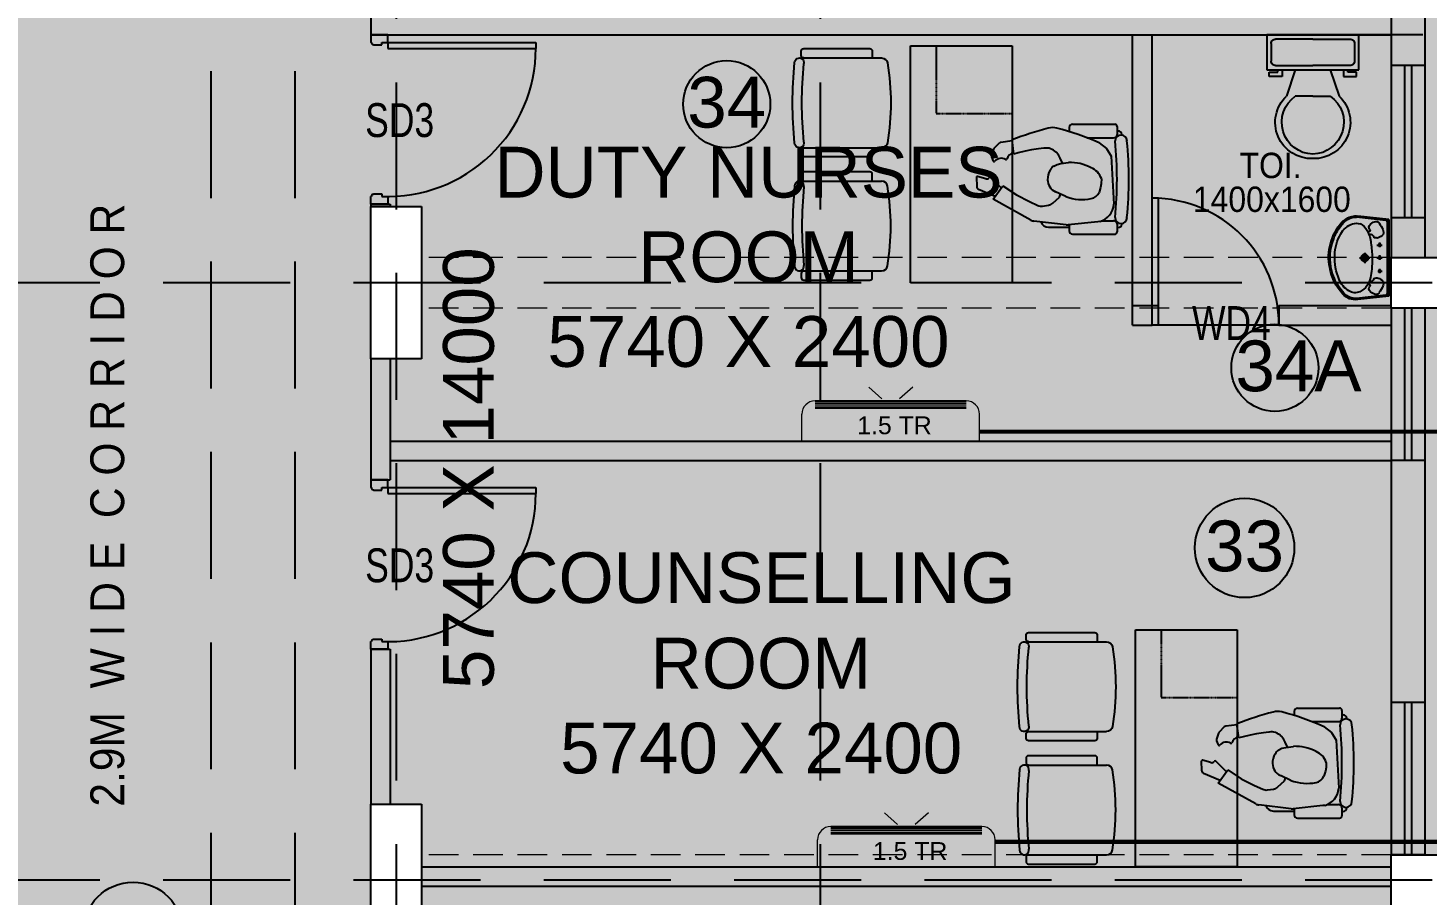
# Model space of a CAD drawing. Extents: x 11598203 to 11995143, y -3849975 to -3698974.
# Drawn here: x 11946653 to 11954922, y -3794618 to -3789496 of the extents above; entities that cross this region are included whole.
import ezdxf

# ---------------------------------------------------------------- set-up
doc = ezdxf.new("R2010")
doc.units = 0
doc.header["$MEASUREMENT"] = 0
doc.linetypes.add('HIDDEN', pattern=[0.375, 0.25, -0.125])
doc.layers.get('0').update_dxf_attribs({"linetype": 'CONTINUOUS'})
for name, color, linetype in [('BEAM', 8, 'CONTINUOUS'), ('GRID LINES', 9, 'CONTINUOUS'), ('HATCH', 7, 'CONTINUOUS'), ('HS', 7, 'CONTINUOUS'), ('MEP_HI_WALL_UNIT_1.5TR', 1, 'CONTINUOUS'), ('MEP_HVAC_COPPER_PIPE', 5, 'CONTINUOUS'), ('SECTION', 8, 'CONTINUOUS')]:
    doc.layers.add(name, color=color, linetype=linetype)
doc.styles.add('ARIAL', font='arial.ttf', dxfattribs={"width": 0.75})
doc.styles.get("Standard").update_dxf_attribs({"font": 'arial.ttf'})

# ---------------------------------------------------------------- blocks, each defined once
blk = doc.blocks.new('8TH FLOOR')
at = {"ltscale": 500}
for points in [[(-22020, 20720), (-22220, 20720), (-22220, 19455), (-22020, 19455)], [(-22220, 19750), (-28250, 19750), (-28250, 19635), (-22220, 19635)], [(-22020, 18555), (-22220, 18555), (-22220, 18320), (-22020, 18320)], [(-28135, 17720), (-28250, 17720), (-28250, 17005), (-28135, 17005)], [(-22220, 17235), (-28135, 17235), (-28135, 17120), (-22220, 17120)], [(-22020, 17120), (-22220, 17120), (-22220, 15690), (-22020, 15690)], [(-28135, 16005), (-28250, 16005), (-28250, 15090), (-28135, 15090)], [(-22220, 14720), (-25620, 14720), (-25620, 14605), (-22220, 14605)]]:
    blk.add_hatch(color=8, dxfattribs=at).paths.add_polyline_path(points)
at = {"layer": 'HATCH', "ltscale": 500}
h = blk.add_hatch(color=32, dxfattribs=at)
h.dxf.hatch_style = 1
h.paths.add_polyline_path([(-44310, 10130), (-44010, 10130), (-44010, 9230), (-44310, 9230)])
h.paths.add_polyline_path([(-6930, 6230), (-6630, 6230), (-6630, 5251.7), (-6930, 5251.7)])
h.paths.add_polyline_path([(-900, 6265), (0, 6265), (0, 5965), (-900, 5965)])
h.paths.add_polyline_path([(-31623.7, -10480), (-31023.7, -10480), (-31023.7, -10780), (-31623.7, -10780)])
h.paths.add_polyline_path([(-36805, -13010), (-36055, -13010), (-36055, -13310), (-36805, -13310)])
h.paths.add_polyline_path([(-26485, 200), (-26185, 200), (-26185, -700), (-26485, -700)])
h.paths.add_polyline_path([(-36355, -17735), (-36055, -17735), (-36055, -18485), (-36355, -18485)])
h.paths.add_polyline_path([(-4100, 200), (-3500, 200), (-3500, -100), (-4100, -100)])
h.paths.add_polyline_path([(-47740, 18320), (-46990, 18320), (-46990, 18020), (-47740, 18020)])
h.paths.add_polyline_path([(-47740, 14790), (-46840, 14790), (-46840, 14490), (-47740, 14490)])
h.paths.add_polyline_path([(-10758.3, 300), (-9930, 300), (-9930, 0), (-10758.3, 0)])
h.paths.add_polyline_path([(-36805, -7680), (-36055, -7680), (-36055, -7980), (-36805, -7980)])
h.paths.add_polyline_path([(-34515, 900), (-34215, 900), (-34215, 0), (-34515, 0)])
h.paths.add_polyline_path([(-40685, 750), (-40385, 750), (-40385, 0), (-40685, 0)])
h.paths.add_polyline_path([(-41010, -25), (-40710, -25), (-40710, -775), (-41010, -775)])
h.paths.add_polyline_path([(-47740, 29190), (-46990, 29190), (-46990, 28890), (-47740, 28890)])
h.paths.add_polyline_path([(-900, 29190), (0, 29190), (0, 28890), (-900, 28890)])
h.paths.add_polyline_path([(-47840, 10130), (-47540, 10130), (-47540, 9230), (-47840, 9230)])
h.paths.add_polyline_path([(-41010, 750), (-40710, 750), (-40710, 0), (-41010, 0)])
h.paths.add_polyline_path([(-1000, 42920), (-700, 42920), (-700, 43898.3), (-1000, 43898.3)])
h.paths.add_polyline_path([(-47740, 21920), (-46990, 21920), (-46990, 21620), (-47740, 21620)])
h.paths.add_polyline_path([(-19285, 200), (-18985, 200), (-18985, -700), (-19285, -700)])
h.paths.add_polyline_path([(-900, 49150), (0, 49150), (0, 48850), (-900, 48850)])
h.paths.add_polyline_path([(-900, 32790), (0, 32790), (0, 32490), (-900, 32490)])
h.paths.add_polyline_path([(-47740, 25520), (-46990, 25520), (-46990, 25220), (-47740, 25220)])
h.paths.add_polyline_path([(-15685, 6230), (-15385, 6230), (-15385, 5330), (-15685, 5330)])
h.paths.add_polyline_path([(-900, 25520), (0, 25520), (0, 25220), (-900, 25220)])
h.paths.add_polyline_path([(-39510, -13010), (-38760, -13010), (-38760, -13310), (-39510, -13310)])
h.paths.add_polyline_path([(-42695, 39920), (-42395, 39920), (-42395, 39320), (-42695, 39320)])
h.paths.add_polyline_path([(-47740, 39920), (-46840, 39920), (-46840, 39620), (-47740, 39620)])
h.paths.add_polyline_path([(-900, 39920), (-100, 39920), (-100, 39620), (-900, 39620)])
h.paths.add_polyline_path([(-4100, 11190), (-3401.1, 11190), (-3401.1, 10890), (-4100, 10890)])
h.paths.add_polyline_path([(-31623.7, -7730), (-31023.7, -7730), (-31023.7, -8030), (-31623.7, -8030)])
h.paths.add_polyline_path([(-44760, -18185), (-44010, -18185), (-44010, -18485), (-44760, -18485)])
h.paths.add_polyline_path([(-6930, 300), (-6101.7, 300), (-6101.7, 0), (-6930, 0)])
h.paths.add_polyline_path([(-900, 18320), (0, 18320), (0, 18020), (-900, 18020)])
h.paths.add_polyline_path([(-48040, -18185), (-47290, -18185), (-47290, -18485), (-48040, -18485)])
h.paths.add_polyline_path([(-42695, 43520), (-42395, 43520), (-42395, 42920), (-42695, 42920)])
h.paths.add_polyline_path([(-39510, -10530), (-38760, -10530), (-38760, -10830), (-39510, -10830)])
h.paths.add_polyline_path([(-42370, 43520), (-42070, 43520), (-42070, 42920), (-42370, 42920)])
h.paths.add_polyline_path([(-39510, -7680), (-38760, -7680), (-38760, -7980), (-39510, -7980)])
h.paths.add_polyline_path([(-46360, 43820), (-46060, 43820), (-46060, 42920), (-46360, 42920)])
h.paths.add_polyline_path([(-900, 300), (0, 300), (0, 0), (-900, 0)])
h.paths.add_polyline_path([(-28250, 51450), (-27950, 51450), (-27950, 50550), (-28250, 50550)])
h.paths.add_polyline_path([(-22220, 51450), (-21920, 51450), (-21920, 50550), (-22220, 50550)])
h.paths.add_polyline_path([(-44310, 750), (-44010, 750), (-44010, 0), (-44310, 0)])
h.paths.add_polyline_path([(-42370, 39920), (-42070, 39920), (-42070, 39320), (-42370, 39320)])
h.paths.add_polyline_path([(-31550, 51450), (-31250, 51450), (-31250, 50550), (-31550, 50550)])
h.paths.add_polyline_path([(-46360, 49700), (-46060, 49700), (-46060, 48950), (-46360, 48950)])
h.paths.add_polyline_path([(-42695, 36320), (-42395, 36320), (-42395, 35720), (-42695, 35720)])
h.paths.add_polyline_path([(-42370, 35720), (-42070, 35720), (-42070, 36320), (-42370, 36320)])
h.paths.add_polyline_path([(-44310, 15240), (-44010, 15240), (-44010, 14490), (-44310, 14490)])
h.paths.add_polyline_path([(-42695, 49700), (-42395, 49700), (-42395, 48950), (-42695, 48950)])
h.paths.add_polyline_path([(-44760, -25), (-44010, -25), (-44010, -325), (-44760, -325)])
h.paths.add_polyline_path([(-15685, 200), (-15385, 200), (-15385, -700), (-15685, -700)])
h.paths.add_polyline_path([(-39510, -5200), (-38760, -5200), (-38760, -5500), (-39510, -5500)])
h.paths.add_polyline_path([(-44310, 6230), (-44010, 6230), (-44010, 5480), (-44310, 5480)])
h.paths.add_polyline_path([(-36355, -25), (-36055, -25), (-36055, -775), (-36355, -775)])
h.paths.add_polyline_path([(-22885, 200), (-22585, 200), (-22585, -700), (-22885, -700)])
h.paths.add_polyline_path([(-900, 36320), (0, 36320), (0, 36020), (-900, 36020)])
h.paths.add_polyline_path([(-47740, 32790), (-46990, 32790), (-46990, 32490), (-47740, 32490)])
h.paths.add_polyline_path([(-6930, -25), (-6330, -25), (-6330, -325), (-6930, -325)])
h.paths.add_polyline_path([(-41010, -17735), (-40710, -17735), (-40710, -18485), (-41010, -18485)])
h.paths.add_polyline_path([(-36805, -5200), (-36055, -5200), (-36055, -5500), (-36805, -5500)])
h.paths.add_polyline_path([(-48015, -25), (-47265, -25), (-47265, -325), (-48015, -325)])
h.paths.add_polyline_path([(-10530, -25), (-9930, -25), (-9930, -325), (-10530, -325)])
h.paths.add_polyline_path([(-46840, 36320), (-47740, 36320), (-47740, 36020), (-46840, 36020)])
h.paths.add_polyline_path([(-34515, 6230), (-34215, 6230), (-34215, 5330), (-34515, 5330)])
h.paths.add_polyline_path([(-30085, 200), (-29785, 200), (-29785, -700), (-30085, -700)])
h.paths.add_polyline_path([(-36805, -10530), (-36055, -10530), (-36055, -10830), (-36805, -10830)])
h.paths.add_polyline_path([(-10230, 6230), (-9930, 6230), (-9930, 5330), (-10230, 5330)])
h.paths.add_polyline_path([(-900, 14790), (0, 14790), (0, 14490), (-900, 14490)])
h.paths.add_polyline_path([(-900, 9530), (78.3, 9530), (78.3, 9230), (-900, 9230)])
h.paths.add_polyline_path([(-39940, 49850), (-39640, 49850), (-39640, 48950), (-39940, 48950)])
edge = h.paths.add_edge_path()
edge.add_line((-19435, 49850), (-19435, 48950))
edge.add_line((-6930, 9230), (-5951.7, 9230))
edge.add_line((-41010, 15240), (-41010, 14490))
edge.add_line((-19135, 42920), (-19135, 43820))
edge.add_line((-40710, 5480), (-40710, 6230))
edge.add_line((-40685, 6230), (-40685, 5480))
h.paths.add_polyline_path([(-22220, 9530), (-21320, 9530), (-21320, 9230), (-22220, 9230)])
h.paths.add_polyline_path([(-37580, 10130), (-37280, 10130), (-37280, 9230), (-37580, 9230)])
h.paths.add_polyline_path([(-40685, 9980), (-40385, 9980), (-40385, 9230), (-40685, 9230)])
h.paths.add_polyline_path([(-40685, 6230), (-40385, 6230), (-40385, 5480), (-40685, 5480)])
h.paths.add_polyline_path([(-32228.3, 9530), (-31250, 9530), (-31250, 9230), (-32228.3, 9230)])
h.paths.add_polyline_path([(-30424.1, 6230), (-29445.9, 6230), (-29445.9, 5930), (-30424.1, 5930)])
h.paths.add_polyline_path([(-16860, 9530), (-15960, 9530), (-15960, 9230), (-16860, 9230)])
h.paths.add_polyline_path([(-28250, 9530), (-27271.7, 9530), (-27271.7, 9230), (-28250, 9230)])
h.paths.add_polyline_path([(-10830, 9530), (-9930, 9530), (-9930, 9230), (-10830, 9230)])
h.paths.add_polyline_path([(-41010, 9980), (-40710, 9980), (-40710, 9230), (-41010, 9230)])
h.paths.add_polyline_path([(-41010, 6230), (-40710, 6230), (-40710, 5480), (-41010, 5480)])
h.paths.add_polyline_path([(-16860, 36320), (-15960, 36320), (-15960, 36020), (-16860, 36020)], flags=16)
h.paths.add_polyline_path([(-22220, 43520), (-21920, 43520), (-21920, 42920), (-22220, 42920)], flags=16)
h.paths.add_polyline_path([(-22220, 29190), (-21320, 29190), (-21320, 28890), (-22220, 28890)], flags=16)
h.paths.add_polyline_path([(-25450, 45380), (-24850, 45380), (-24850, 45080), (-25450, 45080)], flags=16)
h.paths.add_polyline_path([(-25450, 43220), (-24850, 43220), (-24850, 42920), (-25450, 42920)], flags=16)
h.paths.add_polyline_path([(-16860, 14790), (-15960, 14790), (-15960, 14490), (-16860, 14490)], flags=16)
h.paths.add_polyline_path([(-41010, 15240), (-40710, 15240), (-40710, 14490), (-41010, 14490)], flags=16)
h.paths.add_polyline_path([(-31250, 25220), (-32150, 25220), (-32150, 25520), (-31250, 25520)], flags=16)
h.paths.add_polyline_path([(-38180, 18320), (-37280, 18320), (-37280, 18020), (-38180, 18020)], flags=16)
h.paths.add_polyline_path([(-31550, 15090), (-31250, 15090), (-31250, 14190), (-31550, 14190)], flags=16)
h.paths.add_polyline_path([(-38180, 14790), (-37280, 14790), (-37280, 14490), (-38180, 14490)], flags=16)
h.paths.add_polyline_path([(-22220, 18320), (-21320, 18320), (-21320, 18020), (-22220, 18020)], flags=16)
h.paths.add_polyline_path([(-40685, 15240), (-40385, 15240), (-40385, 14490), (-40685, 14490)], flags=16)
h.paths.add_polyline_path([(-38180, 21920), (-37280, 21920), (-37280, 21620), (-38180, 21620)], flags=16)
h.paths.add_polyline_path([(-16860, 32790), (-15960, 32790), (-15960, 32490), (-16860, 32490)], flags=16)
h.paths.add_polyline_path([(-16860, 21920), (-15960, 21920), (-15960, 21620), (-16860, 21620)], flags=16)
h.paths.add_polyline_path([(-16860, 25520), (-15960, 25520), (-15960, 25220), (-16860, 25220)], flags=16)
h.paths.add_polyline_path([(-13360, 11190), (-12760, 11190), (-12760, 10890), (-13360, 10890)], flags=16)
h.paths.add_polyline_path([(-6930, 29190), (-6030, 29190), (-6030, 28890), (-6930, 28890)], flags=16)
h.paths.add_polyline_path([(-10830, 29190), (-9930, 29190), (-9930, 28890), (-10830, 28890)], flags=16)
h.paths.add_polyline_path([(-28250, 22220), (-27950, 22220), (-27950, 21320), (-28250, 21320)], flags=16)
h.paths.add_polyline_path([(-22220, 21920), (-21320, 21920), (-21320, 21620), (-22220, 21620)], flags=16)
h.paths.add_polyline_path([(-6930, 9530), (-5951.7, 9530), (-5951.7, 9230), (-6930, 9230)], flags=16)
h.paths.add_polyline_path([(-31550, 22220), (-31250, 22220), (-31250, 21320), (-31550, 21320)], flags=16)
h.paths.add_polyline_path([(-10230, 22220), (-9930, 22220), (-9930, 21320), (-10230, 21320)], flags=16)
h.paths.add_polyline_path([(-28250, 29190), (-27350, 29190), (-27350, 28890), (-28250, 28890)], flags=16)
h.paths.add_polyline_path([(-15132.5, 43220), (-14232.5, 43220), (-14232.5, 42920), (-15132.5, 42920)], flags=16)
h.paths.add_polyline_path([(-10830, 43220), (-9930, 43220), (-9930, 42920), (-10830, 42920)], flags=16)
h.paths.add_polyline_path([(-6930, 43220), (-6030, 43220), (-6030, 42920), (-6930, 42920)], flags=16)
h.paths.add_polyline_path([(-22220, 25520), (-21320, 25520), (-21320, 25220), (-22220, 25220)], flags=16)
h.paths.add_polyline_path([(-28250, 25520), (-27350, 25520), (-27350, 25220), (-28250, 25220)], flags=16)
h.paths.add_polyline_path([(-34680, 11190), (-34080, 11190), (-34080, 10890), (-34680, 10890)], flags=16)
h.paths.add_polyline_path([(-22220, 36320), (-21320, 36320), (-21320, 36020), (-22220, 36020)], flags=16)
h.paths.add_polyline_path([(-38180, 25520), (-37280, 25520), (-37280, 25220), (-38180, 25220)], flags=16)
h.paths.add_polyline_path([(-6930, 25520), (-6030, 25520), (-6030, 25220), (-6930, 25220)], flags=16)
h.paths.add_polyline_path([(-10830, 25520), (-9930, 25520), (-9930, 25220), (-10830, 25220)], flags=16)
h.paths.add_polyline_path([(-6930, 22220), (-6630, 22220), (-6630, 21320), (-6930, 21320)], flags=16)
h.paths.add_polyline_path([(-28250, 18620), (-27950, 18620), (-27950, 17720), (-28250, 17720)], flags=16)
h.paths.add_polyline_path([(-6930, 15090), (-6630, 15090), (-6630, 14190), (-6930, 14190)], flags=16)
h.paths.add_polyline_path([(-22220, 32790), (-21320, 32790), (-21320, 32490), (-22220, 32490)], flags=16)
h.paths.add_polyline_path([(-10230, 33090), (-9930, 33090), (-9930, 32190), (-10230, 32190)], flags=16)
h.paths.add_polyline_path([(-6930, 33090), (-6630, 33090), (-6630, 32190), (-6930, 32190)], flags=16)
h.paths.add_polyline_path([(-32150, 29190), (-31250, 29190), (-31250, 28890), (-32150, 28890)], flags=16)
h.paths.add_polyline_path([(-16860, 29190), (-15960, 29190), (-15960, 28888.5), (-16860, 28888.5)], flags=16)
h.paths.add_polyline_path([(-38180, 29190), (-37280, 29190), (-37280, 28890), (-38180, 28890)], flags=16)
h.paths.add_polyline_path([(-23224.1, 6230), (-22245.9, 6230), (-22245.9, 5930), (-23224.1, 5930)], flags=16)
h.paths.add_polyline_path([(-31550, 18620), (-31250, 18620), (-31250, 17720), (-31550, 17720)], flags=16)
h.paths.add_polyline_path([(-35695, 48950), (-35395, 48950), (-35395, 49750), (-35695, 49750)], flags=16)
h.paths.add_polyline_path([(-6930, 36620), (-6630, 36620), (-6630, 35720), (-6930, 35720)], flags=16)
h.paths.add_polyline_path([(-31550, 45980), (-31250, 45980), (-31250, 45080), (-31550, 45080)], flags=16)
h.paths.add_polyline_path([(-16860, 39920), (-15960, 39920), (-15960, 39620), (-16860, 39620)], flags=16)
h.paths.add_polyline_path([(-22220, 45980), (-21920, 45980), (-21920, 45080), (-22220, 45080)], flags=16)
h.paths.add_polyline_path([(-35695, 43820), (-35395, 43820), (-35395, 42920), (-35695, 42920)], flags=16)
h.paths.add_polyline_path([(-19435, 43820), (-19135, 43820), (-19135, 42920), (-19435, 42920)], flags=16)
h.paths.add_polyline_path([(-38180, 39920), (-37280, 39920), (-37280, 39620), (-38180, 39620)], flags=16)
h.paths.add_polyline_path([(-28250, 39920), (-27271.7, 39920), (-27271.7, 39620), (-28250, 39620)], flags=16)
h.paths.add_polyline_path([(-39940, 43820), (-39640, 43820), (-39640, 42920), (-39940, 42920)], flags=16)
h.paths.add_polyline_path([(-10230, 49850), (-9930, 49850), (-9930, 48950), (-10230, 48950)], flags=16)
h.paths.add_polyline_path([(-31550, 43820), (-31250, 43820), (-31250, 42920), (-31550, 42920)], flags=16)
h.paths.add_polyline_path([(-14832.5, 49850), (-14532.5, 49850), (-14532.5, 48950), (-14832.5, 48950)], flags=16)
h.paths.add_polyline_path([(-6930, 39920), (-6030, 39920), (-6030, 39620), (-6930, 39620)], flags=16)
h.paths.add_polyline_path([(-31550, 33090), (-31250, 33090), (-31250, 32190), (-31550, 32190)], flags=16)
h.paths.add_polyline_path([(-38180, 36320), (-37280, 36320), (-37280, 36020), (-38180, 36020)], flags=16)
h.paths.add_polyline_path([(-19435, 49850), (-19135, 49850), (-19135, 48950), (-19435, 48950)], flags=16)
h.paths.add_polyline_path([(-10830, 39920), (-9930, 39920), (-9930, 39620), (-10830, 39620)], flags=16)
h.paths.add_polyline_path([(-6930, 49850), (-6630, 49850), (-6630, 48950), (-6930, 48950)], flags=16)
h.paths.add_polyline_path([(-19624.1, 6230), (-18645.9, 6230), (-18645.9, 5930), (-19624.1, 5930)], flags=16)
h.paths.add_polyline_path([(-22220, 39920), (-21320, 39920), (-21320, 39620), (-22220, 39620)], flags=16)
h.paths.add_polyline_path([(-22220, 14790), (-21320, 14790), (-21320, 14490), (-22220, 14490)], flags=16)
h.paths.add_polyline_path([(-28250, 36620), (-27950, 36620), (-27950, 35720), (-28250, 35720)], flags=16)
h.paths.add_polyline_path([(-16860, 18320), (-15960, 18320), (-15960, 18020), (-16860, 18020)], flags=16)
h.paths.add_polyline_path([(-31550, 35720), (-31250, 35720), (-31250, 36617.6), (-31550, 36617.6)], flags=16)
h.paths.add_polyline_path([(-10230, 18620), (-9930, 18620), (-9930, 17720), (-10230, 17720)], flags=16)
h.paths.add_polyline_path([(-28250, 15090), (-27950, 15090), (-27950, 14190), (-28250, 14190)], flags=16)
h.paths.add_polyline_path([(-6930, 18620), (-6630, 18620), (-6630, 17720), (-6930, 17720)], flags=16)
h.paths.add_polyline_path([(-32228.3, 39920), (-31250, 39920), (-31250, 39620), (-32228.3, 39620)], flags=16)
h.paths.add_polyline_path([(-10230, 15090), (-9930, 15090), (-9930, 14190), (-10230, 14190)], flags=16)
h.paths.add_polyline_path([(-28250, 33090), (-27950, 33090), (-27950, 32190), (-28250, 32190)], flags=16)
h.paths.add_polyline_path([(-38180, 32790), (-37280, 32790), (-37280, 32490), (-38180, 32490)], flags=16)
h.paths.add_polyline_path([(-10230, 36620), (-9930, 36620), (-9930, 35720), (-10230, 35720)], flags=16)
at = {"layer": 'HS', "lineweight": -3, "ltscale": 500}
h = blk.add_hatch(color=8, dxfattribs=at)
h.dxf.hatch_style = 1
h.paths.add_polyline_path([(-22220, 14605), (-22220, 14720), (-25620, 14720), (-27950, 14720), (-27950, 14605)])
at = {"color": 8, "lineweight": 25}
for p, q in [((-22220, 20720), (-22220, 19455)), ((-22020, 20720), (-22020, 19455)), ((-28250, 19750), (-28250, 19635)), ((-28250, 19635), (-22220, 19635)), ((-28150, 19635), (-28250, 19635)), ((-28250, 19635), (-28250, 19590)), ((-28150, 19590), (-28150, 19635)), ((-23832.5, 19635), (-22932.5, 19635)), ((-23747.5, 17920), (-23747.5, 19635)), ((-23632.5, 17920), (-23632.5, 19635)), ((-22954.1, 19635), (-22954.1, 19428.1)), ((-22682.5, 19635), (-22954.1, 19635)), ((-22682.5, 19609.1), (-22902.4, 19609.1)), ((-22411, 19635), (-22682.5, 19635)), ((-22682.5, 19609.1), (-22462.7, 19609.1)), ((-22411, 19428.1), (-22411, 19635)), ((-28250, 19590), (-28247.5, 19590)), ((-28235, 19575), (-28235, 19577.5)), ((-28235, 19575), (-28185, 19575)), ((-28185, 19575), (-28185, 19590)), ((-28185, 19590), (-28150, 19590)), ((-28150, 19590), (-28150, 19555)), ((-28150, 19590), (-27275, 19590)), ((-28150, 19555), (-27275, 19555)), ((-27275, 19590), (-27275, 19555)), ((-25706.8, 19513.2), (-25706.8, 19538.2)), ((-25691.8, 19553.2), (-25301.2, 19553.2)), ((-25286.2, 19538.2), (-25286.2, 19498.2)), ((-25059.5, 18169.3), (-25059.5, 19569.3)), ((-25059.5, 19569.3), (-24459.5, 19569.3)), ((-24459.5, 19569.3), (-24459.5, 18169.3)), ((-22928.2, 19583.3), (-22928.2, 19479.8)), ((-22436.8, 19583.3), (-22436.8, 19479.8)), ((-25691.8, 19498.2), (-25231.1, 19498.2)), ((-22902.4, 19454), (-22682.5, 19454)), ((-22462.7, 19454), (-22682.5, 19454)), ((-22220, 19455), (-22020, 19455)), ((-22220, 19455), (-22220, 18555)), ((-22140, 19455), (-22140, 18555)), ((-22100, 19455), (-22100, 18555)), ((-22020, 19455), (-22020, 18555)), ((-22954.1, 19428.1), (-22411, 19428.1)), ((-22941.2, 19415.2), (-22889.4, 19415.2)), ((-22941.2, 19389.3), (-22941.2, 19415.2)), ((-22863.6, 19389.3), (-22941.2, 19389.3)), ((-22889.4, 19415.2), (-22889.4, 19428.1)), ((-22863.6, 19428.1), (-22863.6, 19389.3)), ((-22786, 19428.1), (-22837.7, 19272.9)), ((-22579.1, 19428.1), (-22527.4, 19272.9)), ((-22501.5, 19428.1), (-22501.5, 19389.3)), ((-22501.5, 19389.3), (-22423.9, 19389.3)), ((-22475.6, 19415.2), (-22475.6, 19428.1)), ((-22423.9, 19415.2), (-22475.6, 19415.2)), ((-22423.9, 19389.3), (-22423.9, 19415.2)), ((-22682.5, 19272.9), (-22786, 19272.9)), ((-22682.5, 19272.9), (-22579.1, 19272.9)), ((-24102.1, 19106.7), (-23853.5, 19106.7)), ((-24122.1, 19086.7), (-24122.1, 19063.2)), ((-24017.5, 19026.7), (-23859.8, 19026.7)), ((-23839.9, 19093), (-23839.9, 19046.6)), ((-23839.9, 19066.7), (-23832.5, 19066.7)), ((-23812, 19046.2), (-23812, 19042.8)), ((-25706.8, 18928.2), (-25706.8, 18953.2)), ((-25691.8, 18968.2), (-25231.1, 18968.2)), ((-25286.2, 18968.2), (-25286.2, 18928.2)), ((-24569.3, 18959.6), (-24581.3, 18923.9)), ((-24535.4, 18995.4), (-24565.6, 18965.4)), ((-24459.6, 19007.8), (-24526.6, 18999.7)), ((-24449.1, 18930.4), (-24460.4, 19014.6)), ((-24424.4, 18936.9), (-24449.1, 18930.4)), ((-24382.5, 18947.7), (-24424.4, 18936.9)), ((-24345.7, 18954.9), (-24382.5, 18947.7)), ((-24304.6, 18961.3), (-24345.7, 18954.9)), ((-24272.8, 18964.9), (-24304.6, 18961.3)), ((-24270.5, 18965.3), (-24272.8, 18964.9)), ((-24185.1, 18925.5), (-24200.2, 18941.4)), ((-23946, 18996.6), (-23902.7, 18962.7)), ((-23902.7, 18962.7), (-23874.6, 18917.9)), ((-25301.2, 18913.2), (-25691.8, 18913.2)), ((-24581, 18913.4), (-24570.9, 18889.1)), ((-24213.9, 18859.7), (-24194.4, 18869.8)), ((-24194.4, 18869.8), (-24171.3, 18874.8)), ((-24175, 18906), (-24185.1, 18925.5)), ((-24161.5, 18876), (-24175, 18906)), ((-24171.3, 18874.8), (-24125.9, 18880.5)), ((-23874.6, 18917.9), (-23859.1, 18633.7)), ((-25706.8, 18810.4), (-25706.8, 18785.4)), ((-25301.2, 18825.4), (-25691.8, 18825.4)), ((-25286.2, 18770.4), (-25286.2, 18810.4)), ((-24671.2, 18793.2), (-24669.2, 18738.3)), ((-24614.5, 18784.7), (-24663.8, 18798.9)), ((-24594.8, 18792.3), (-24596.2, 18790.6)), ((-24523.6, 18731.3), (-24586.3, 18792.8)), ((-23932.5, 18786.3), (-23933.2, 18755.2)), ((-28235, 18695), (-28235, 18692.5)), ((-28235, 18695), (-28185, 18695)), ((-28185, 18695), (-28185, 18680)), ((-25691.8, 18770.4), (-25231.1, 18770.4)), ((-24658.6, 18723), (-24559.7, 18681.5)), ((-24572.6, 18663.5), (-24514.8, 18742.8)), ((-24514.8, 18742.8), (-24434.7, 18689.3)), ((-24434.7, 18689.3), (-24356.8, 18649.6)), ((-24141.8, 18678.9), (-24203.9, 18708)), ((-24179.3, 18676.7), (-24173.9, 18693.4)), ((-23936.8, 18733.6), (-23946.2, 18704)), ((-23933.2, 18755.2), (-23936.8, 18733.6)), ((-28250, 18680), (-28247.5, 18680)), ((-28250, 18635), (-28250, 18680)), ((-28250, 18635), (-28250, 18620)), ((-28250, 18635), (-28135, 18635)), ((-28150, 18635), (-28250, 18635)), ((-28250, 17720), (-28250, 18620)), ((-28250, 18620), (-27950, 18620)), ((-28185, 18680), (-28150, 18680)), ((-28150, 18680), (-28150, 18635)), ((-28135, 18635), (-28135, 18620)), ((-27950, 18620), (-27950, 17720)), ((-24348.9, 18540.3), (-24572.6, 18663.5)), ((-24356.8, 18649.6), (-24307.9, 18627.4)), ((-24280.5, 18623.3), (-24245.4, 18628.1)), ((-24218.3, 18640.9), (-24179.3, 18676.7)), ((-23595, 17920), (-23595, 18669.1)), ((-24139.4, 18512.4), (-24330.5, 18534.4)), ((-23952.8, 18530.4), (-24128.5, 18512.3)), ((-23941.5, 18531.8), (-23952.8, 18530.4)), ((-23927.2, 18536.7), (-23859.8, 18536.7)), ((-22232.5, 18536), (-22424, 18557.4)), ((-22232.5, 18543.9), (-22417.2, 18564.6)), ((-22242.2, 18528.8), (-22243.3, 18110.9)), ((-22232.5, 18543.9), (-22232.5, 18091.5)), ((-22220, 18555), (-22220, 18320)), ((-22220, 18555), (-22020, 18555)), ((-22020, 18555), (-22020, 18320)), ((-24244.8, 18498.6), (-24122.1, 18498.6)), ((-24122.1, 18513), (-24122.1, 18476.7)), ((-24102.1, 18456.7), (-23853.5, 18456.7)), ((-23839.9, 18516.8), (-23839.9, 18470.3)), ((-23839.9, 18496.7), (-23832.5, 18496.7)), ((-23812, 18520.6), (-23812, 18517.2)), ((-22304.4, 18393.1), (-22271.9, 18393.1)), ((-22286.9, 18381), (-22286.9, 18407.2)), ((-22405.9, 18316.8), (-22344.6, 18316.8)), ((-22375.9, 18347.1), (-22375.9, 18286.7)), ((-22304.4, 18318.3), (-22271.9, 18318.3)), ((-22286.9, 18306.2), (-22286.9, 18332.4)), ((-22220, 18020), (-22220, 18320)), ((-22220, 18320), (-21320, 18320)), ((-25706.8, 18225.4), (-25706.8, 18200.4)), ((-25691.8, 18240.4), (-25231.1, 18240.4)), ((-25286.2, 18200.4), (-25286.2, 18240.4)), ((-22299.2, 18239.1), (-22271.9, 18239.1)), ((-22286.9, 18227), (-22286.9, 18253.2)), ((-25691.8, 18185.4), (-25301.2, 18185.4)), ((-24459.5, 18169.3), (-25059.5, 18169.3)), ((-23747.5, 17920), (-23747.5, 18035)), ((-23747.5, 18035), (-23595, 18035)), ((-22882.5, 18035), (-22220, 18035)), ((-22232.5, 18099.5), (-22424, 18078)), ((-22232.5, 18091.5), (-22417.2, 18070.8)), ((-21320, 18020), (-22220, 18020)), ((-22020, 18020), (-22220, 18020)), ((-22220, 18020), (-22220, 17120)), ((-22140, 18020), (-22140, 17120)), ((-22100, 18020), (-22100, 17120)), ((-22020, 18020), (-22020, 17120)), ((-23747.5, 17920), (-23632.5, 17920)), ((-23747.5, 17920), (-23632.5, 17920)), ((-22882.5, 17920), (-23632.5, 17920)), ((-22882.5, 17920), (-22220, 17920)), ((-28250, 17720), (-28250, 17005)), ((-27950, 17720), (-28250, 17720)), ((-28135, 17720), (-28135, 17005)), ((-28135, 17235), (-22220, 17235)), ((-28135, 17120), (-22220, 17120)), ((-22220, 17120), (-22220, 15690)), ((-22020, 17120), (-22220, 17120)), ((-22020, 17120), (-22020, 15690)), ((-28250, 17005), (-28135, 17005)), ((-28150, 17005), (-28250, 17005)), ((-28250, 17005), (-28250, 16960)), ((-28250, 16960), (-28247.5, 16960)), ((-28185, 16945), (-28185, 16960)), ((-28185, 16960), (-28150, 16960)), ((-28150, 16960), (-28150, 17005)), ((-28150, 16960), (-28150, 16925)), ((-28150, 16960), (-27275, 16960)), ((-27275, 16960), (-27275, 16925)), ((-28235, 16945), (-28235, 16947.5)), ((-28235, 16945), (-28185, 16945)), ((-28150, 16925), (-27275, 16925)), ((-28250, 16050), (-28247.5, 16050)), ((-28250, 16005), (-28250, 16050)), ((-28235, 16065), (-28235, 16062.5)), ((-28235, 16065), (-28185, 16065)), ((-28185, 16065), (-28185, 16050)), ((-28185, 16050), (-28150, 16050)), ((-28150, 16050), (-28150, 16005)), ((-24377.1, 16063.9), (-24377.1, 16088.9)), ((-24362.1, 16103.9), (-23971.6, 16103.9)), ((-24362.1, 16048.9), (-23901.4, 16048.9)), ((-23956.6, 16088.9), (-23956.6, 16048.9)), ((-23729.8, 14720), (-23729.8, 16120)), ((-23729.8, 16120), (-23129.8, 16120)), ((-23129.8, 16120), (-23129.8, 14720)), ((-28250, 16005), (-28135, 16005)), ((-28250, 16005), (-28250, 15090)), ((-28150, 16005), (-28250, 16005)), ((-28135, 16005), (-28135, 15090)), ((-22792.4, 15637.4), (-22792.4, 15613.9)), ((-22772.4, 15657.4), (-22523.9, 15657.4)), ((-22510.2, 15643.7), (-22510.2, 15597.3)), ((-22020, 15690), (-22220, 15690)), ((-22220, 15690), (-22220, 14790)), ((-22140, 15690), (-22140, 14790)), ((-22100, 15690), (-22100, 14790)), ((-22020, 15690), (-22020, 14790)), ((-23205.7, 15546.1), (-23236, 15516.1)), ((-23129.9, 15558.5), (-23197, 15550.4)), ((-23119.5, 15481.1), (-23130.7, 15565.3)), ((-22687.9, 15577.4), (-22530.1, 15577.4)), ((-22616.3, 15547.3), (-22573, 15513.4)), ((-22510.2, 15617.4), (-22502.9, 15617.4)), ((-22482.4, 15596.9), (-22482.4, 15593.5)), ((-24377.1, 15478.9), (-24377.1, 15503.9)), ((-24362.1, 15518.9), (-23901.4, 15518.9)), ((-23971.6, 15463.9), (-24362.1, 15463.9)), ((-23956.6, 15518.9), (-23956.6, 15478.9)), ((-23239.6, 15510.3), (-23251.7, 15474.6)), ((-23251.3, 15464.1), (-23241.3, 15439.8)), ((-23094.8, 15487.6), (-23119.5, 15481.1)), ((-23052.9, 15498.4), (-23094.8, 15487.6)), ((-23016.1, 15505.6), (-23052.9, 15498.4)), ((-22974.9, 15512), (-23016.1, 15505.6)), ((-22943.2, 15515.6), (-22974.9, 15512)), ((-22940.9, 15516), (-22943.2, 15515.6)), ((-22855.4, 15476.2), (-22870.5, 15492.1)), ((-22845.3, 15456.7), (-22855.4, 15476.2)), ((-22573, 15513.4), (-22544.9, 15468.6)), ((-22544.9, 15468.6), (-22529.5, 15184.4)), ((-22884.3, 15410.4), (-22864.8, 15420.5)), ((-22864.8, 15420.5), (-22841.7, 15425.5)), ((-22831.8, 15426.7), (-22845.3, 15456.7)), ((-22841.7, 15425.5), (-22796.2, 15431.2)), ((-24377.1, 15361.1), (-24377.1, 15336.1)), ((-23971.6, 15376.1), (-24362.1, 15376.1)), ((-24362.1, 15321.1), (-23901.4, 15321.1)), ((-23956.6, 15321.1), (-23956.6, 15361.1)), ((-23341.5, 15343.9), (-23339.6, 15289)), ((-23284.9, 15335.4), (-23334.2, 15349.6)), ((-23265.2, 15343), (-23266.5, 15341.3)), ((-23193.9, 15282), (-23256.6, 15343.5)), ((-22603.5, 15305.9), (-22607.2, 15284.3)), ((-22602.8, 15337), (-22603.5, 15305.9)), ((-23329, 15273.7), (-23230.1, 15232.2)), ((-23242.9, 15214.2), (-23185.1, 15293.5)), ((-23185.1, 15293.5), (-23105.1, 15240)), ((-23105.1, 15240), (-23027.1, 15200.3)), ((-22888.7, 15191.6), (-22849.7, 15227.4)), ((-22812.2, 15229.6), (-22874.2, 15258.7)), ((-22849.7, 15227.4), (-22844.2, 15244.1)), ((-22607.2, 15284.3), (-22616.6, 15254.7)), ((-23019.2, 15091), (-23242.9, 15214.2)), ((-23027.1, 15200.3), (-22978.2, 15178.1)), ((-22950.8, 15174), (-22915.8, 15178.8)), ((-22809.7, 15063.1), (-23000.8, 15085.1)), ((-22623.2, 15081.1), (-22798.9, 15063.1)), ((-22792.4, 15063.7), (-22792.4, 15027.4)), ((-22611.9, 15082.5), (-22623.2, 15081.1)), ((-22597.5, 15087.4), (-22530.1, 15087.4)), ((-22510.2, 15067.5), (-22510.2, 15021)), ((-22482.4, 15071.3), (-22482.4, 15067.9)), ((-22915.1, 15049.3), (-22792.4, 15049.3)), ((-22772.4, 15007.4), (-22523.9, 15007.4)), ((-22510.2, 15047.4), (-22502.9, 15047.4)), ((-27950, 14720), (-25620, 14720)), ((-25620, 14720), (-22220, 14720)), ((-24377.1, 14776.1), (-24377.1, 14751.1)), ((-24362.1, 14791.1), (-23901.4, 14791.1)), ((-24362.1, 14736.1), (-23971.6, 14736.1)), ((-23956.6, 14751.1), (-23956.6, 14791.1)), ((-23129.8, 14720), (-23729.8, 14720)), ((-22220, 14490), (-22220, 14790)), ((-22220, 14790), (-21320, 14790)), ((-22020, 14790), (-22220, 14790)), ((-27950, 14605), (-22220, 14605))]:
    blk.add_line(p, q, dxfattribs=at)
at = {"color": 8, "lineweight": 25, "ltscale": 500}
for p, q in [((-22032.5, 19635), (-22932.5, 19635)), ((-28250, 14190), (-28250, 15090)), ((-28250, 15090), (-27950, 15090)), ((-27950, 15090), (-27950, 14190))]:
    blk.add_line(p, q, dxfattribs=at)
at = {"color": 8, "linetype": 'HIDDEN', "lineweight": 25}
for p, q in [((-24909.5, 19569.3), (-24909.5, 19169.3)), ((-24909.5, 19169.3), (-24459.5, 19169.3)), ((-23579.8, 16120), (-23579.8, 15720)), ((-23579.8, 15720), (-23129.8, 15720))]:
    blk.add_line(p, q, dxfattribs=at)
at = {"color": 8, "lineweight": -3, "ltscale": 500}
for centre, radius in [((-26146.6, 19225.2), 257.3), ((-22906.7, 17667.5), 257.3), ((-23085.7, 16603.9), 293.8), ((-29655.8, 14335.3), 293.8)]:
    blk.add_circle(centre, radius, dxfattribs=at)
at = {"color": 8}
for centre, radius, start, end in [((-28235, 19590), 12.5, 180, 270), ((-28150, 19555), 875, 267.70756, 0), ((-24102.1, 19086.7), 20, 90, 180), ((-23853.5, 19093), 13.7, 0, 90), ((-23678.7, 16957), 2201.1, 104.943, 110.80249), ((-24220.4, 18987), 100, 75.70768, 104.943), ((-24572.7, 17604.3), 1526.8, 65.76561, 75.70768), ((-23859.8, 19046.6), 19.9, 270, 0), ((-23816, 19007.8), 35.2, 0, 180), ((-23832.5, 19046.2), 20.5, 0, 90), ((-24555.1, 18954.8), 15, 134.71441, 161.33196), ((-24524.8, 18984.8), 15, 96.9015, 134.71441), ((-24426.6, 18873.8), 70.6, 109.74803, 157.3237), ((-24258.1, 18886.2), 80, 43.62382, 98.92866), ((-26107.3, 18781.7), 2267.5, 354.2765, 5.7235), ((-26107.1, 18781.7), 2337.2, 354.44787, 5.55213), ((-24567.1, 18919.1), 15, 161.33196, 202.4991), ((-24566.3, 18891), 5, 202.4991, 320.58621), ((-24524.5, 18856.6), 49.2, 58.82238, 140.58621), ((-24496.4, 18903), 5, 238.82238, 337.3237), ((-24167.6, 18796.8), 78.1, 126.3957, 150.40995), ((-24119.2, 18610.4), 270.6, 62.20691, 91.39775), ((-25691.8, 18810.4), 15, 90, 180), ((-25691.8, 18785.4), 15, 180, 270), ((-25301.2, 18810.4), 15, 0, 90), ((-24665.4, 18793.4), 5.76, 73.94472, 182.02787), ((-24609.7, 18801.3), 17.3, 253.94472, 321.63852), ((-24590.3, 18788.7), 5.76, 45.52302, 141.63852), ((-24143.3, 18781.2), 106.9, 149.54378, 181.19433), ((-24172.6, 18779), 77.6, 180.06178, 246.25462), ((-24033, 18751.1), 106.5, 19.27759, 67.97005), ((-28235, 18680), 12.5, 90, 180), ((-23408.9, 18505.4), 2348.3, 174.18868, 185.81132), ((-25717.7, 18743.1), 27.5, 349.1508, 180), ((-25695.5, 18753.7), 17, 77.50188, 125.19069), ((-23353.9, 18505.4), 2348.3, 174.31554, 185.68446), ((-25231.1, 18735.4), 35, 9.34428, 90), ((-26628.8, 18505.4), 1451.5, 350.65572, 9.34428), ((-24651.9, 18738.9), 17.3, 182.02787, 247.24951), ((-24005, 18730.5), 64.5, 281.25162, 335.76139), ((-24287.2, 18672.9), 50, 245.5623, 277.75503), ((-24252.2, 18677.7), 50, 277.75503, 312.61873), ((-24046.2, 18941.5), 279.5, 249.98898, 281.08335), ((-23969.6, 18638.9), 110.6, 284.70655, 357.32506), ((-24324.8, 18584.1), 50, 241.15891, 263.43344), ((-24244.8, 18547.8), 49.2, 201.40875, 270), ((-23859.8, 18516.8), 19.9, 0, 90), ((-23816, 18555.6), 35.2, 180, 0), ((-24133.7, 18562.1), 50, 263.43344, 275.86997), ((-24102.1, 18476.7), 20, 180, 270), ((-23853.5, 18470.3), 13.7, 270, 0), ((-23832.5, 18517.2), 20.5, 270, 0), ((-25717.7, 18267.6), 27.5, 180, 10.8492), ((-25691.8, 18225.4), 15, 90, 180), ((-25691.8, 18200.4), 15, 180, 270), ((-25695.5, 18257), 17, 234.80931, 282.49812), ((-25301.2, 18200.4), 15, 270, 0), ((-25231.1, 18275.4), 35, 270, 350.65572), ((-28235, 16960), 12.5, 180, 270), ((-28150, 16925), 875, 267.70756, 0), ((-28235, 16050), 12.5, 90, 180), ((-22349, 13507.7), 2201.1, 104.943, 110.80249), ((-22890.8, 15537.7), 100, 75.70768, 104.943), ((-23243, 14155), 1526.8, 65.76561, 75.70768), ((-22772.4, 15637.4), 20, 90, 180), ((-22523.9, 15643.7), 13.7, 0, 90), ((-23195.2, 15535.5), 15, 96.9015, 134.71441), ((-22530.1, 15597.3), 19.9, 270, 0), ((-22486.4, 15558.5), 35.2, 0, 180), ((-24777.7, 15332.4), 2267.5, 354.2765, 5.7235), ((-22502.9, 15596.9), 20.5, 0, 90), ((-24777.4, 15332.4), 2337.2, 354.44787, 5.55213), ((-23237.5, 15469.8), 15, 161.33196, 202.4991), ((-23225.4, 15505.5), 15, 134.71441, 161.33196), ((-23096.9, 15424.5), 70.6, 109.74803, 157.3237), ((-22928.5, 15436.9), 80, 43.62382, 98.92866), ((-23236.7, 15441.7), 5, 202.4991, 320.58621), ((-23194.8, 15407.3), 49.2, 58.82238, 140.58621), ((-23166.7, 15453.7), 5, 238.82238, 337.3237), ((-22813.7, 15331.9), 106.9, 149.54378, 181.19433), ((-22838, 15347.5), 78.1, 126.3957, 150.40995), ((-22789.5, 15161.1), 270.6, 62.20691, 91.39775), ((-22703.3, 15301.8), 106.5, 19.27759, 67.97005), ((-24388.1, 15293.8), 27.5, 349.1508, 180), ((-24362.1, 15361.1), 15, 90, 180), ((-24362.1, 15336.1), 15, 180, 270), ((-24365.8, 15304.4), 17, 77.50188, 125.19069), ((-23971.6, 15361.1), 15, 0, 90), ((-23901.4, 15286.1), 35, 9.34428, 90), ((-23335.7, 15344.1), 5.76, 73.94472, 182.02787), ((-23280.1, 15352), 17.3, 253.94472, 321.63852), ((-23260.7, 15339.4), 5.76, 45.52302, 141.63852), ((-22843, 15329.7), 77.6, 180.06178, 246.25462), ((-22079.3, 15056.1), 2348.3, 174.18868, 185.81132), ((-22024.3, 15056.1), 2348.3, 174.31554, 185.68446), ((-25299.2, 15056.1), 1451.5, 350.65572, 9.34428), ((-23322.3, 15289.6), 17.3, 182.02787, 247.24951), ((-22716.5, 15492.2), 279.5, 249.98898, 281.08335), ((-22675.4, 15281.2), 64.5, 281.25162, 335.76139), ((-22957.5, 15223.6), 50, 245.5623, 277.75503), ((-22922.5, 15228.4), 50, 277.75503, 312.61873), ((-22640, 15189.6), 110.6, 284.70655, 357.32506), ((-22995.1, 15134.8), 50, 241.15891, 263.43344), ((-22915.1, 15098.5), 49.2, 201.40875, 270), ((-22804, 15112.8), 50, 263.43344, 275.86997), ((-22530.1, 15067.5), 19.9, 0, 90), ((-22486.4, 15106.3), 35.2, 180, 0), ((-22502.9, 15067.9), 20.5, 270, 0), ((-22772.4, 15027.4), 20, 180, 270), ((-22523.9, 15021), 13.7, 270, 0), ((-24388.1, 14818.3), 27.5, 180, 10.8492), ((-23901.4, 14826.1), 35, 270, 350.65572), ((-24362.1, 14776.1), 15, 90, 180), ((-24362.1, 14751.1), 15, 180, 270), ((-24365.8, 14807.7), 17, 234.80931, 282.49812), ((-23971.6, 14751.1), 15, 270, 0)]:
    blk.add_arc(centre, radius, start, end, dxfattribs=at)
at = {"color": 8, "extrusion": (0, 0, -1)}
for centre, major_axis, start_param, end_param in [((-22905.6, 19586.5), (16.2, 16.2), 3.785094, 5.639684), ((-22459.5, 19586.5), (16.2, 16.2), 5.35589, 7.21048), ((-25691.8, 19538.2), (-10.6, 10.6), 5.497787, 7.068583), ((-25301.2, 19538.2), (10.6, 10.6), -0.785398, 0.785398), ((-23408.9, 19233.2), (111.9, 2345.7), 4.563294, 4.766147), ((-25717.7, 19471), (-16.8, 21.7), -0.912154, 2.418793), ((-25691.8, 19513.2), (10.6, 10.6), 2.356194, 3.926991), ((-23353.9, 19233.2), (468, 2301.2), 4.412524, 4.610949), ((-25695.5, 19481.6), (-12, 12), 0.171205, 1.003531), ((-25231.1, 19463.2), (24.7, 24.7), -0.785398, 0.62231), ((-26628.8, 19233.2), (1451.5, 0), -0.163086, 0.163091), ((-22905.6, 19476.6), (16.2, -16.2), 0.643501, 2.498091), ((-22459.5, 19476.6), (16.2, -16.2), -0.927295, 0.927295), ((-22690.4, 19117.7), (151.4, 151.4), 2.319632, 4.738539), ((-22677, 19118.5), (133.6, -133.6), 0.814663, 3.31238), ((-22674.7, 19117.7), (151.4, -151.4), 4.686239, 7.105146), ((-22688.1, 19118.5), (133.6, -133.6), 4.541602, 7.039318), ((-25717.7, 18995.5), (16.5, 22), 0.737022, 4.067969), ((-25691.8, 18953.2), (-10.6, 10.6), 5.497787, 7.068583), ((-25695.5, 18984.9), (12, 12), 2.138061, 2.970388), ((-25231.1, 19003.2), (-24.7, 24.7), 2.519283, 3.926991), ((-25691.8, 18928.2), (10.6, 10.6), 2.356194, 3.926991), ((-25301.2, 18928.2), (-10.6, 10.6), 2.356194, 3.926991), ((-22298.8, 18333.2), (-0.2, -287), 1.808981, 2.322804), ((-22414.5, 18437.1), (0.1, -123.1), 2.127435, 2.640092), ((-22430, 18457.9), (0.1, -106), 2.310552, 2.942572), ((-22431, 18479.6), (0, -78.1), 2.562376, 3.231693), ((-22427.4, 18482), (0.1, -83.2), 2.850118, 3.264751), ((-22300.2, 18476.8), (-0.3, -56.9), 2.176458, 2.816691), ((-22308.5, 18512.4), (0, -20.7), 2.661884, 4.2449), ((-22218, 18524), (0, -24.7), 1.765467, 2.50956), ((-22367.2, 18371.5), (0.2, -200.3), 1.868215, 2.281789), ((-22305.2, 18330.8), (0, -247.5), 1.579809, 2.112792), ((-22405.8, 18399.7), (-0.2, -126), 2.054055, 2.802751), ((-22423.9, 18426.9), (0, -94.7), 2.890537, 3.362984), ((-22435.3, 18446), (0, -80.1), 3.554495, 4.299548), ((-22505.8, 18393.6), (-0.1, -166.8), 4.181112, 4.641559), ((-22354, 18479.2), (-6.17, -6.17), 4.354779, 6.027124), ((-22333, 18498), (0, -17.9), 0.880848, 2.260908), ((-22339.3, 18448.1), (0.03, -8.55), 1.455188, 3.796569), ((-22353, 18480.7), (6.08, -6.08), 4.730546, 6.12798), ((-22346.8, 18431.3), (-0.2, -26.8), 3.628858, 4.420234), ((-22307.3, 18483.8), (-0.1, -49.2), -0.960797, -0.225412), ((-22387.5, 18441.7), (0.3, -126.1), 4.027191, 4.373034), ((-22298.7, 18467.9), (0, -34), 4.222121, 5.084958), ((-22315.2, 18321.5), (0.1, -274.2), 1.346594, 1.865175), ((-22277.7, 18317.3), (0, -302.7), 1.155365, 1.952189), ((-23130.8, 18283.1), (-0.8, -800.7), 4.558159, 4.668067), ((-22305.2, 18466.4), (0.1, -31.9), -0.276767, 0.525307), ((-22286.9, 18393.1), (-0.02, -6.43), 3.139035, 9.42222), ((-22255.8, 18313.1), (0, -297.5), 1.141495, 1.637774), ((-22375.9, 18316.8), (0, -21.6), 3.141254, 9.424439), ((-22375.9, 18316.8), (0.1, -15.5), 3.145308, 9.428493), ((-22375.9, 18316.8), (0, -10.9), 3.142047372431534, 9.42523267961112), ((-23062.9, 18320.9), (-0.1, -732.1), -1.56667, -1.474079), ((-22286.9, 18318.3), (-0.08, -6.43), 3.12883, 9.412015), ((-22292.3, 18306.4), (0.1, -293.9), 0.809856, 1.41441), ((-22300, 18299.8), (0, -275.4), 0.806541, 1.180915), ((-22450.7, 18216.5), (0, -109.8), -1.431017, -0.436146), ((-22629.8, 18272), (0.3, -296.4), -1.495794, -1.328336), ((-22346.8, 18202.1), (0.2, -26.8), -1.278641, -0.487266), ((-22305.2, 18166.9), (0, -31.9), 2.620328, 3.422401), ((-22307.3, 18149.5), (-0.3, -49.2), 3.359735, 4.09512), ((-22286.9, 18239.1), (-0.02, -6.43), 3.139035, 9.42222), ((-22396.6, 18240.9), (0.2, -139.7), 0.557563, 1.193786), ((-22432.3, 18182.1), (0, -70.9), -0.405199, 0.56573), ((-22353.2, 18154.8), (-5.47, -5.47), 2.097053, 3.541809), ((-22333, 18135.3), (0, -17.9), 0.880684, 2.260744), ((-22353, 18152.7), (6.08, -6.08), 4.867594, 6.265028), ((-22300.2, 18156.6), (0.3, -56.9), 0.324902, 0.965135), ((-22339, 18184), (0, -7.39), -0.727724, 1.373337), ((-22308.5, 18120.9), (0, -20.7), -1.101507, 0.481509), ((-22387.5, 18191.7), (-1.1, -126.1), -1.238036, -0.892193), ((-22298.7, 18165.4), (0, -34), 4.33982, 5.202657), ((-22210.2, 18116.5), (0, -33.5), 0.727251, 1.402875), ((-22430.4, 18169.4), (0, -99.5), -0.132539, 0.848731), ((-22428.5, 18172.3), (-0.1, -94.4), -0.049658, 0.838116), ((-24388.1, 16021.7), (-16.8, 21.7), -0.912154, 2.418793), ((-24362.1, 16088.9), (-10.6, 10.6), 5.497787, 7.068583), ((-24362.1, 16063.9), (10.6, 10.6), 2.356194, 3.926991), ((-24365.8, 16032.3), (-12, 12), 0.171205, 1.003531), ((-23971.6, 16088.9), (10.6, 10.6), -0.785398, 0.785398), ((-23901.4, 16013.9), (24.7, 24.7), -0.785398, 0.62231), ((-22079.3, 15783.9), (111.9, 2345.7), 4.563294, 4.766147), ((-22024.3, 15783.9), (468, 2301.2), 4.412524, 4.610949), ((-25299.2, 15783.9), (1451.5, 0), -0.163086, 0.163091), ((-24388.1, 15546.2), (16.5, 22), 0.737022, 4.067969), ((-23901.4, 15553.9), (-24.7, 24.7), 2.519283, 3.926991), ((-24362.1, 15503.9), (-10.6, 10.6), 5.497787, 7.068583), ((-24362.1, 15478.9), (10.6, 10.6), 2.356194, 3.926991), ((-24365.8, 15535.6), (12, 12), 2.138061, 2.970388), ((-23971.6, 15478.9), (-10.6, 10.6), 2.356194, 3.926991)]:
    blk.add_ellipse(centre, major_axis=major_axis, ratio=1, start_param=start_param, end_param=end_param, dxfattribs=at)
at = {"color": 8}
blk.add_ellipse((-23632.5, 17920), major_axis=(-749.5, 27.6), ratio=1, start_param=3.178452, end_param=4.749248, dxfattribs=at)
at = {"layer": 'BEAM', "color": 8, "linetype": 'HIDDEN', "lineweight": 18, "ltscale": 700}
for p, q in [((-22220, 18320), (-27950, 18320)), ((-22220, 18020), (-27950, 18020)), ((-22220, 14790), (-27950, 14790)), ((-22220, 14605), (-27950, 14605))]:
    blk.add_line(p, q, dxfattribs=at)
at = {"layer": 'GRID LINES', "color": 138, "linetype": 'HIDDEN', "ltscale": 3000}
for p, q in [((-28100, 55353.9), (-28100, -16425.1)), ((-25595, 55353.9), (-25595, -16425.1)), ((5022.8, 18170), (-57948.5, 18170)), ((5022.8, 14640), (-57948.5, 14640))]:
    blk.add_line(p, q, dxfattribs=at)
at = {"layer": 'GRID LINES', "color": 8, "linetype": 'HIDDEN', "ltscale": 3000}
for p, q in [((-29195, 54295.9), (-29195, -15287.1)), ((-28700, 54295.9), (-28700, -15287.1))]:
    blk.add_line(p, q, dxfattribs=at)
at = {"layer": 'SECTION', "color": 8, "ltscale": 500}
blk.add_line((-22882.5, 18035), (-22882.5, 17920), dxfattribs=at)
at = {"color": 8, "lineweight": 20}
for s, p in [('34', (-26379.8, 19086.9)), ('34A', (-23139.9, 17529.2)), ('33', (-23318.9, 16465.6)), ('COUNSELLING', (-27443.5, 16278.1)), ('ROOM', (-26596.5, 15772.8)), ('5740 X 2400', (-27131.2, 15271.5))]:
    blk.add_text(s, height=300, dxfattribs=at).set_placement(p)
at = {"color": 8, "lineweight": 20, "style": 'ARIAL', "width": 0.75}
for s, p in [('SD3', (-28283.6, 19031.1)), ('WD4', (-23396.2, 17832.2)), ('SD3', (-28283.6, 16401.1))]:
    blk.add_text(s, height=200, dxfattribs=at).set_placement(p)
at = {"color": 8, "lineweight": 20, "width": 0.9}
for s, p in [('TOI.', (-23115.6, 18788.4)), ('1400x1600', (-23391.3, 18588.5))]:
    blk.add_text(s, height=150, dxfattribs=at).set_placement(p)
blk.add_text('2.9M  W I D E  C O R R I D O R', height=200, rotation=90, dxfattribs=at).set_placement((-29708.1, 15075.1))
at = {"color": 8, "lineweight": 20}
blk.add_text('5740 X 14000', height=300, rotation=90, dxfattribs=at).set_placement((-27523.2, 15769.9))
at = {"color": 8, "lineweight": -3, "ltscale": 500, "insert": (-26018.2, 18321.3), "char_height": 300, "width": 3003.888, "attachment_point": 5}
blk.add_mtext('DUTY NURSES ROOM \\P5740 X 2400', dxfattribs=at)
blk = doc.blocks.new('HI WALL UNIT 1.5TR')
at = {"layer": 'MEP_HI_WALL_UNIT_1.5TR', "color": 1, "lineweight": 5}
for p, q in [((11885166.4, -3763487.3), (11885007.2, -3763487.3)), ((11885166.4, -3763487.3), (11885166.4, -3764537.3)), ((11884928.4, -3763566), (11884928.4, -3764458.5)), ((11885166.4, -3764537.3), (11885007.2, -3764537.3))]:
    blk.add_line(p, q, dxfattribs=at)
at = {"layer": 'MEP_HI_WALL_UNIT_1.5TR', "color": 8, "lineweight": 5}
for p, q in [((11884935.4, -3763566), (11884935.4, -3764458.5)), ((11884944.6, -3763566), (11884944.6, -3764458.5)), ((11884953.8, -3763566), (11884953.8, -3764458.5)), ((11884965.4, -3763566), (11884965.4, -3764458.5)), ((11884974.6, -3763566), (11884974.6, -3764458.5))]:
    blk.add_line(p, q, dxfattribs=at)
at = {"layer": 'MEP_HI_WALL_UNIT_1.5TR', "color": 7, "lineweight": 5}
for p, q in [((11884848.1, -3763881.9), (11884917.2, -3763959.5)), ((11884848.1, -3764141.5), (11884917.2, -3764063.9))]:
    blk.add_line(p, q, dxfattribs=at)
at = {"layer": 'MEP_HI_WALL_UNIT_1.5TR', "color": 1, "lineweight": 5}
for centre, start, end in [((11885007.2, -3763566), 90, 180), ((11885007.2, -3764458.5), 180, 270)]:
    blk.add_arc(centre, 78.8, start, end, dxfattribs=at)
at = {"layer": 'MEP_HI_WALL_UNIT_1.5TR', "color": 7, "lineweight": 5}
for points in [[(11884829.9, -3763900.8), (11884866.3, -3763863), (11884734.6, -3763772.7)], [(11884829.9, -3764122.6), (11884866.3, -3764160.4), (11884734.6, -3764250.7)]]:
    blk.add_solid(points, dxfattribs=at)
at = {"layer": 'MEP_HI_WALL_UNIT_1.5TR', "color": 7}
blk.add_text('1.5 TR', height=105, rotation=90, dxfattribs=at).set_placement((11885125.8, -3764209.9))

msp = doc.modelspace()

# ---------------------------------------------------------------- linework, layer by layer
at = {"layer": 'MEP_HVAC_COPPER_PIPE', "const_width": 25}
for points in [[(11952276.7, -3791880.5), (11955009.6, -3791880.5)], [(11952369.2, -3794303.7), (11955008.9, -3794303.7)]]:
    msp.add_lwpolyline(points, dxfattribs=at)

# ---------------------------------------------------------------- block references
at = {"layer": 'MEP_HI_WALL_UNIT_1.5TR', "color": 0, "ltscale": 500, "rotation": 270}
for p in [(15715763.9, 8093230.1), (15715856.4, 8090715.1)]:
    msp.add_blockref('HI WALL UNIT 1.5TR', p, dxfattribs=at)
at = {"layer": 'SECTION', "color": 0, "ltscale": 500}
msp.add_blockref('8TH FLOOR', (11976929.2, -3809171.3), dxfattribs=at)

doc.saveas('drawing.dxf')
